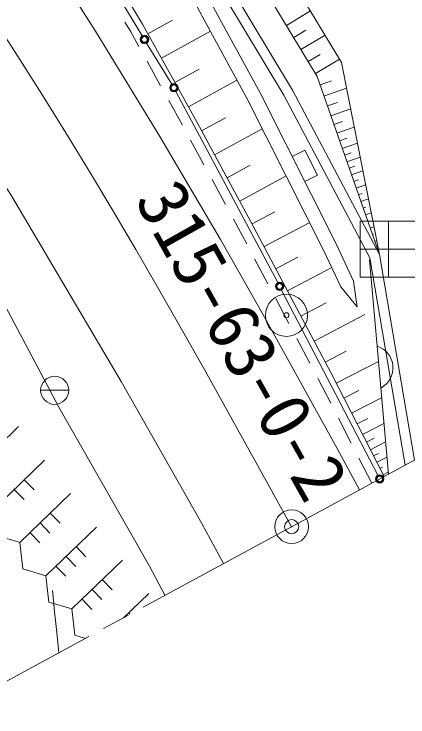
# Model space of a CAD drawing. Units: millimetres, scale not verified. Extents: x 40000 to 680000, y 20000 to 380000.
# Drawn here: x 324332 to 338331, y 228639 to 253630 of the extents above; entities that cross this region are included whole.
import ezdxf
from ezdxf.enums import TextEntityAlignment as Align

# ---------------------------------------------------------------- set-up
doc = ezdxf.new("R2010")
doc.units = ezdxf.units.MM
doc.header["$LTSCALE"] = 1000
doc.header["$PDMODE"] = 32
doc.header["$PDSIZE"] = 500
doc.linetypes.add('CHAIN', pattern=[18.5, 12, -1.5, 3.5, -1.5])
for name, color, linetype, lineweight in [('M-BGD', 7, 'Continuous', 13), ('M-BMK', 2, 'Continuous', 13), ('M-BMK-ROW', 30, 'Continuous', 13), ('M-BMK-SRVR', 3, 'Continuous', 13), ('M-STR-STRC', 7, 'Continuous', 13)]:
    doc.layers.add(name, color=color, linetype=linetype, lineweight=lineweight)
doc.styles.add('ＭＳ ゴシック', font='')
doc.styles.get('ＭＳ ゴシック').set_extended_font_data('MS Gothic')

msp = doc.modelspace()

# ---------------------------------------------------------------- linework, layer by layer
at = {"layer": 'M-BGD'}
for p, q in [((334013, 253226), (334870, 253741)), ((328468, 253018), (328272, 253346)), ((329089, 252930), (329960, 253411)), ((328767, 252477), (328468, 253018)), ((329570, 252058), (331313, 253022)), ((334271, 252798), (334699, 253055)), ((334528, 252369), (335385, 252885)), ((334786, 251941), (335215, 252198)), ((329541, 251077), (329058, 251952)), ((335044, 251512), (335901, 252028)), ((330048, 251194), (330913, 251671)), ((330526, 250329), (332255, 251285)), ((335206, 251119), (335609, 251260)), ((335346, 250716), (336152, 250998)), ((330315, 249677), (329832, 250552)), ((335469, 250364), (335822, 250487)), ((335593, 250011), (336298, 250257)), ((330992, 249481), (331843, 249943)), ((335700, 249703), (336009, 249810)), ((331454, 248630), (333155, 249555)), ((335808, 249394), (336425, 249610)), ((335902, 249124), (336172, 249219)), ((331080, 248271), (330603, 249150)), ((335996, 248854), (336536, 249043)), ((334662, 248790), (334216, 248565)), ((335113, 247898), (334662, 248790)), ((336079, 248618), (336315, 248701)), ((336161, 248382), (336634, 248547)), ((331903, 247804), (332729, 248253)), ((336244, 248146), (336446, 248217)), ((336326, 247910), (336731, 248052)), ((331844, 246865), (331367, 247744)), ((332352, 246979), (334003, 247876)), ((334667, 247672), (335113, 247898)), ((336409, 247674), (336577, 247733)), ((336491, 247438), (336828, 247556)), ((336573, 247202), (336708, 247249)), ((336656, 246966), (336926, 247060)), ((336738, 246730), (336839, 246765)), ((332789, 246172), (333600, 246601)), ((336821, 246494), (337023, 246565)), ((332300, 246026), (332130, 246338)), ((333218, 245361), (334840, 246220)), ((336903, 246258), (336971, 246282)), ((332602, 245456), (332300, 246026)), ((336986, 246022), (337120, 246069)), ((337068, 245786), (337102, 245798)), ((337150, 245550), (337218, 245573)), ((333351, 244042), (332883, 244926)), ((333635, 244575), (334421, 244991)), ((336980, 244964), (338237, 237592)), ((337315, 245078), (338562, 237769)), ((337637, 237268), (336961, 244889)), ((334051, 243788), (335624, 244621)), ((335946, 243927), (336529, 243221)), ((334100, 242629), (333632, 243512)), ((334526, 242892), (335423, 243367)), ((335001, 241996), (336794, 242945)), ((334849, 241215), (334381, 242098)), ((335395, 241252), (336139, 241646)), ((335784, 240506), (337282, 241273)), ((335156, 240635), (335130, 240684)), ((335586, 239795), (335156, 240635)), ((325275, 240253), (326275, 240253)), ((336057, 239972), (336590, 240245)), ((336330, 239439), (337396, 239985)), ((336315, 238370), (335859, 239261)), ((336524, 239060), (336904, 239254)), ((322701, 237217), (324485, 238968)), ((336718, 238680), (337478, 239069)), ((336857, 238410), (337127, 238548)), ((336995, 238140), (337535, 238416)), ((337109, 237917), (337289, 238009)), ((323620, 236029), (325411, 237773)), ((337044, 236946), (336589, 237836)), ((337223, 237695), (337583, 237879)), ((337337, 237472), (337427, 237518)), ((337451, 237249), (337631, 237342)), ((324694, 237075), (325043, 236717)), ((324336, 236727), (324685, 236368)), ((324539, 234841), (326335, 236580)), ((325617, 235884), (325965, 235525)), ((325258, 235537), (325605, 235177)), ((324898, 235189), (325246, 234830)), ((325459, 233655), (327258, 235391)), ((324539, 234841), (323721, 235087)), ((324539, 234841), (324639, 233901)), ((326539, 234697), (326886, 234337)), ((326179, 234349), (326526, 233990)), ((326389, 232477), (328191, 234210)), ((325819, 234002), (326166, 233642)), ((325459, 233655), (324639, 233901)), ((325459, 233655), (325564, 232719)), ((327470, 233517), (327816, 233156)), ((327109, 233170), (327456, 232810)), ((328224, 232167), (329123, 233029)), ((326389, 232477), (325564, 232719)), ((326749, 232824), (327096, 232463)), ((326389, 232477), (326493, 231542)), ((328401, 232337), (328448, 232288)), ((326867, 231432), (326493, 231542))]:
    msp.add_line(p, q, dxfattribs=at)
for points in [[(336529, 243221), (336399, 244138), (335797, 245435), (333085, 250803), (331006, 254638), (329033, 258032), (327711, 259855), (325211, 263028), (317739, 272892)], [(335946, 243927), (335347, 245217), (332642, 250571), (330570, 254393), (328613, 257759), (327312, 259553), (324815, 262722), (317341, 272590)], [(314322, 272339), (315704, 270871), (318360, 267879), (320976, 264875), (323532, 261780), (324688, 260095), (326832, 256716), (328902, 253268), (330835, 249769), (332741, 246262), (335599, 240866), (337484, 237184)], [(337315, 245078), (334231, 250924), (328313, 260759)], [(336980, 244964), (333926, 250752), (328013, 260579)], [(329693, 232963), (329151, 234000), (325928, 239648), (323256, 244662), (319531, 250231), (316950, 254396), (314047, 257281)], [(332172, 256285), (335102, 251415), (337315, 245078)], [(333582, 255882), (335974, 251907), (337315, 245078)], [(325695, 233136), (325718, 232907), (325745, 232652), (325773, 232372), (325804, 232069), (325838, 231745), (325872, 231402), (325909, 231042), (325922, 230919)]]:
    msp.add_lwpolyline(points, dxfattribs=at)
msp.add_circle((325775, 240253), 500, dxfattribs=at)
msp.add_arc((336988, 241051), 812, 297.6913, 72.4516, dxfattribs=at)
at = {"layer": 'M-BMK'}
for p, q in [((334198, 235404), (339473, 238262)), ((334198, 235404), (328922, 232545)), ((328395, 232259), (327516, 231783)), ((326988, 231497), (321713, 228639))]:
    msp.add_line(p, q, dxfattribs=at)
at = {"layer": 'M-BMK', "linetype": 'CHAIN'}
msp.add_lwpolyline([(334197, 235404), (333416, 236817), (332634, 238229), (331849, 239640), (331060, 241049), (330266, 242455), (329465, 243857), (328656, 245255), (327839, 246647), (327011, 248033), (326171, 249413), (325319, 250784), (324453, 252147), (323571, 253499), (322674, 254842), (321758, 256172), (320825, 257489), (319872, 258793), (318898, 260081), (317903, 261353), (316886, 262606), (315846, 263841), (315509, 264231)], dxfattribs=at)
at = {"layer": 'M-BMK-ROW'}
for p, q in [((336635, 244270), (336635, 246270)), ((336635, 246270), (338635, 246270)), ((337635, 246270), (337635, 244270)), ((336635, 245270), (338635, 245270)), ((338635, 244270), (336635, 244270))]:
    msp.add_line(p, q, dxfattribs=at)
at = {"layer": 'M-BMK-SRVR', "color": 7}
for radius in [750, 90]:
    msp.add_circle((334013, 242919), radius, dxfattribs=at)
at = {"layer": 'M-BMK-SRVR'}
msp.add_circle((334198, 235404), 600, dxfattribs=at)
msp.add_point((334198, 235404), dxfattribs=at)
at = {"layer": 'M-STR-STRC'}
for p, q in [((325955, 257741), (328889, 252855)), ((329044, 252598), (329935, 251138)), ((330083, 250878), (333702, 244081)), ((333842, 243816), (337258, 237233))]:
    msp.add_line(p, q, dxfattribs=at)
for points in [[(311387, 273130), (313206, 271270), (315382, 268869), (319134, 264456), (321220, 261818), (322982, 259450), (324975, 256571), (327231, 253021), (329511, 249279), (331664, 245612), (333173, 242959), (335820, 238186), (336609, 236710)], [(304717, 271172), (306302, 269719), (308351, 267700), (311157, 264624), (313524, 261913), (315419, 259629), (318002, 256283), (320214, 253282), (322396, 250059), (324237, 247170), (328133, 240560), (331005, 235522), (331778, 234093)]]:
    msp.add_lwpolyline(points, dxfattribs=at)
for centre, radius in [((328966, 252727), 150), ((328966, 252727), 120), ((328966, 252727), 100), ((330013, 251010), 150), ((330013, 251010), 120), ((330013, 251010), 100), ((333772, 243949), 150), ((333772, 243949), 120), ((333772, 243949), 100), ((337327, 237100), 150), ((337327, 237100), 120), ((337327, 237100), 100)]:
    msp.add_circle(centre, radius, dxfattribs=at)

# ---------------------------------------------------------------- texts
at = {"layer": 'M-BMK-SRVR', "color": 7, "style": 'ＭＳ ゴシック'}
msp.add_text('315-63-0-2', height=1833, rotation=299.34, dxfattribs=at).set_placement((328116, 246751), align=Align.BOTTOM_LEFT)

doc.saveas('drawing.dxf')
